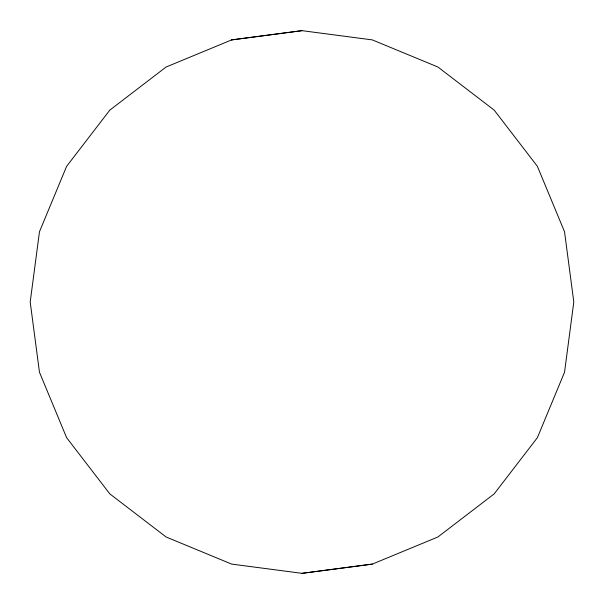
<?xml version="1.0" encoding="UTF-8"?>
<svg xmlns="http://www.w3.org/2000/svg" width="604" height="604" viewBox="0 0 604 604"><rect width="100%" height="100%" fill="white"/><g stroke="black" fill="none" stroke-linecap="round" stroke-linejoin="round"><path stroke-width="0.91" d="M231.657 39.902L166.1 67.014L109.807 110.132L66.614 166.327L39.464 231.77L30.2 302L39.464 372.23L66.614 437.674L109.807 493.868L166.1 536.986L231.657 564.098L302 573.339L372.343 564.098L437.9 536.986L494.193 493.868L537.386 437.674L564.536 372.23L573.8 302L564.536 231.77L537.386 166.327L494.193 110.132L437.9 67.014L372.343 39.902L302 30.661L231.657 39.902L302 30.661M302 573.339L372.343 564.098"/></g></svg>
